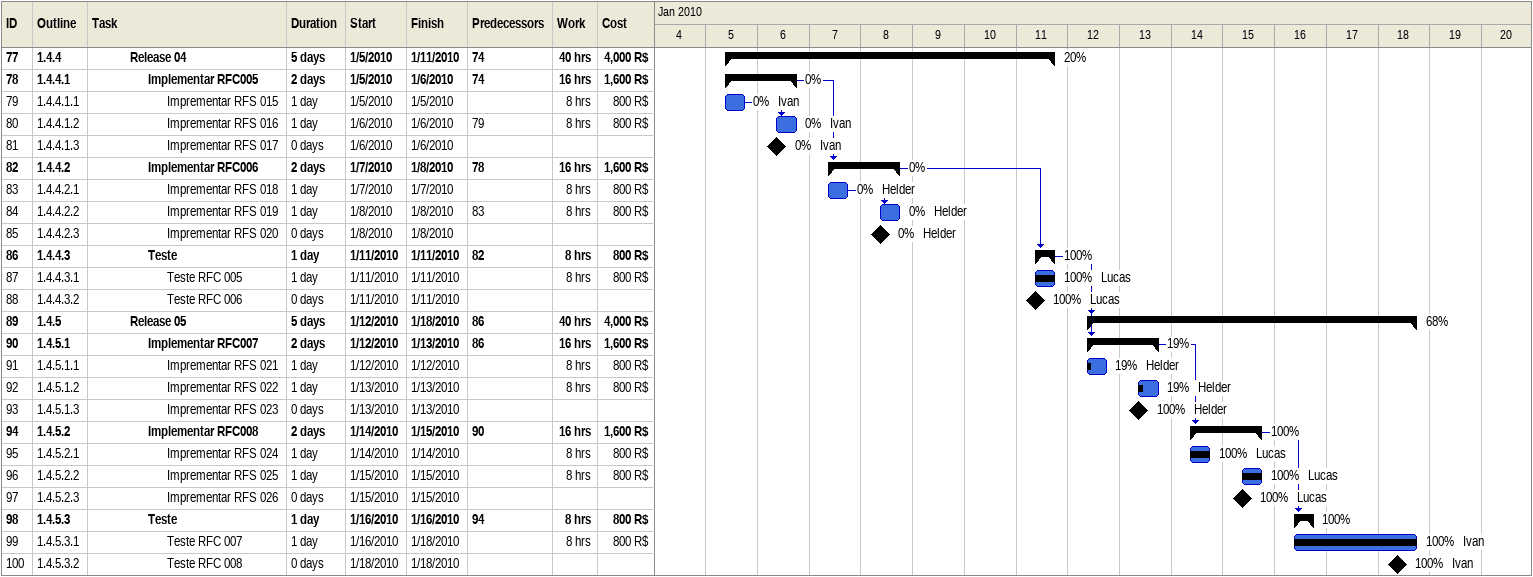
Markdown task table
| ID | WBS | Task | Duration | Start | Finish | Predecessors | Resources | % complete | Work (h) | Cost (R$) |
|---|---|---|---|---|---|---|---|---|---|---|
| 77 | 1.4.4 | **Release 04** | 5d | 2010-01-05 | 2010-01-11 | 74 |  | 20 | 40 | 4000 |
| 78 | 1.4.4.1 | **Implementar RFC005** | 2d | 2010-01-05 | 2010-01-06 | 74 |  | 0 | 16 | 1600 |
| 79 | 1.4.4.1.1 | Imprementar RFS 015 | 1d | 2010-01-05 | 2010-01-05 |  | Ivan | 0 | 8 | 800 |
| 80 | 1.4.4.1.2 | Imprementar RFS 016 | 1d | 2010-01-06 | 2010-01-06 | 79 | Ivan | 0 | 8 | 800 |
| 81 | 1.4.4.1.3 | Imprementar RFS 017 | 0d | 2010-01-06 | 2010-01-06 |  | Ivan | 0 |  |  |
| 82 | 1.4.4.2 | **Implementar RFC006** | 2d | 2010-01-07 | 2010-01-08 | 78 |  | 0 | 16 | 1600 |
| 83 | 1.4.4.2.1 | Imprementar RFS 018 | 1d | 2010-01-07 | 2010-01-07 |  | Helder | 0 | 8 | 800 |
| 84 | 1.4.4.2.2 | Imprementar RFS 019 | 1d | 2010-01-08 | 2010-01-08 | 83 | Helder | 0 | 8 | 800 |
| 85 | 1.4.4.2.3 | Imprementar RFS 020 | 0d | 2010-01-08 | 2010-01-08 |  | Helder | 0 |  |  |
| 86 | 1.4.4.3 | **Teste** | 1d | 2010-01-11 | 2010-01-11 | 82 |  | 100 | 8 | 800 |
| 87 | 1.4.4.3.1 | Teste RFC 005 | 1d | 2010-01-11 | 2010-01-11 |  | Lucas | 100 | 8 | 800 |
| 88 | 1.4.4.3.2 | Teste RFC 006 | 0d | 2010-01-11 | 2010-01-11 |  | Lucas | 100 |  |  |
| 89 | 1.4.5 | **Release 05** | 5d | 2010-01-12 | 2010-01-18 | 86 |  | 68 | 40 | 4000 |
| 90 | 1.4.5.1 | **Implementar RFC007** | 2d | 2010-01-12 | 2010-01-13 | 86 |  | 19 | 16 | 1600 |
| 91 | 1.4.5.1.1 | Imprementar RFS 021 | 1d | 2010-01-12 | 2010-01-12 |  | Helder | 19 | 8 | 800 |
| 92 | 1.4.5.1.2 | Imprementar RFS 022 | 1d | 2010-01-13 | 2010-01-13 |  | Helder | 19 | 8 | 800 |
| 93 | 1.4.5.1.3 | Imprementar RFS 023 | 0d | 2010-01-13 | 2010-01-13 |  | Helder | 100 |  |  |
| 94 | 1.4.5.2 | **Implementar RFC008** | 2d | 2010-01-14 | 2010-01-15 | 90 |  | 100 | 16 | 1600 |
| 95 | 1.4.5.2.1 | Imprementar RFS 024 | 1d | 2010-01-14 | 2010-01-14 |  | Lucas | 100 | 8 | 800 |
| 96 | 1.4.5.2.2 | Imprementar RFS 025 | 1d | 2010-01-15 | 2010-01-15 |  | Lucas | 100 | 8 | 800 |
| 97 | 1.4.5.2.3 | Imprementar RFS 026 | 0d | 2010-01-15 | 2010-01-15 |  | Lucas | 100 |  |  |
| 98 | 1.4.5.3 | **Teste** | 1d | 2010-01-16 | 2010-01-16 | 94 |  | 100 | 8 | 800 |
| 99 | 1.4.5.3.1 | Teste RFC 007 | 1d | 2010-01-16 | 2010-01-18 |  | Ivan | 100 | 8 | 800 |
| 100 | 1.4.5.3.2 | Teste RFC 008 | 0d | 2010-01-18 | 2010-01-18 |  | Ivan | 100 |  |  |
